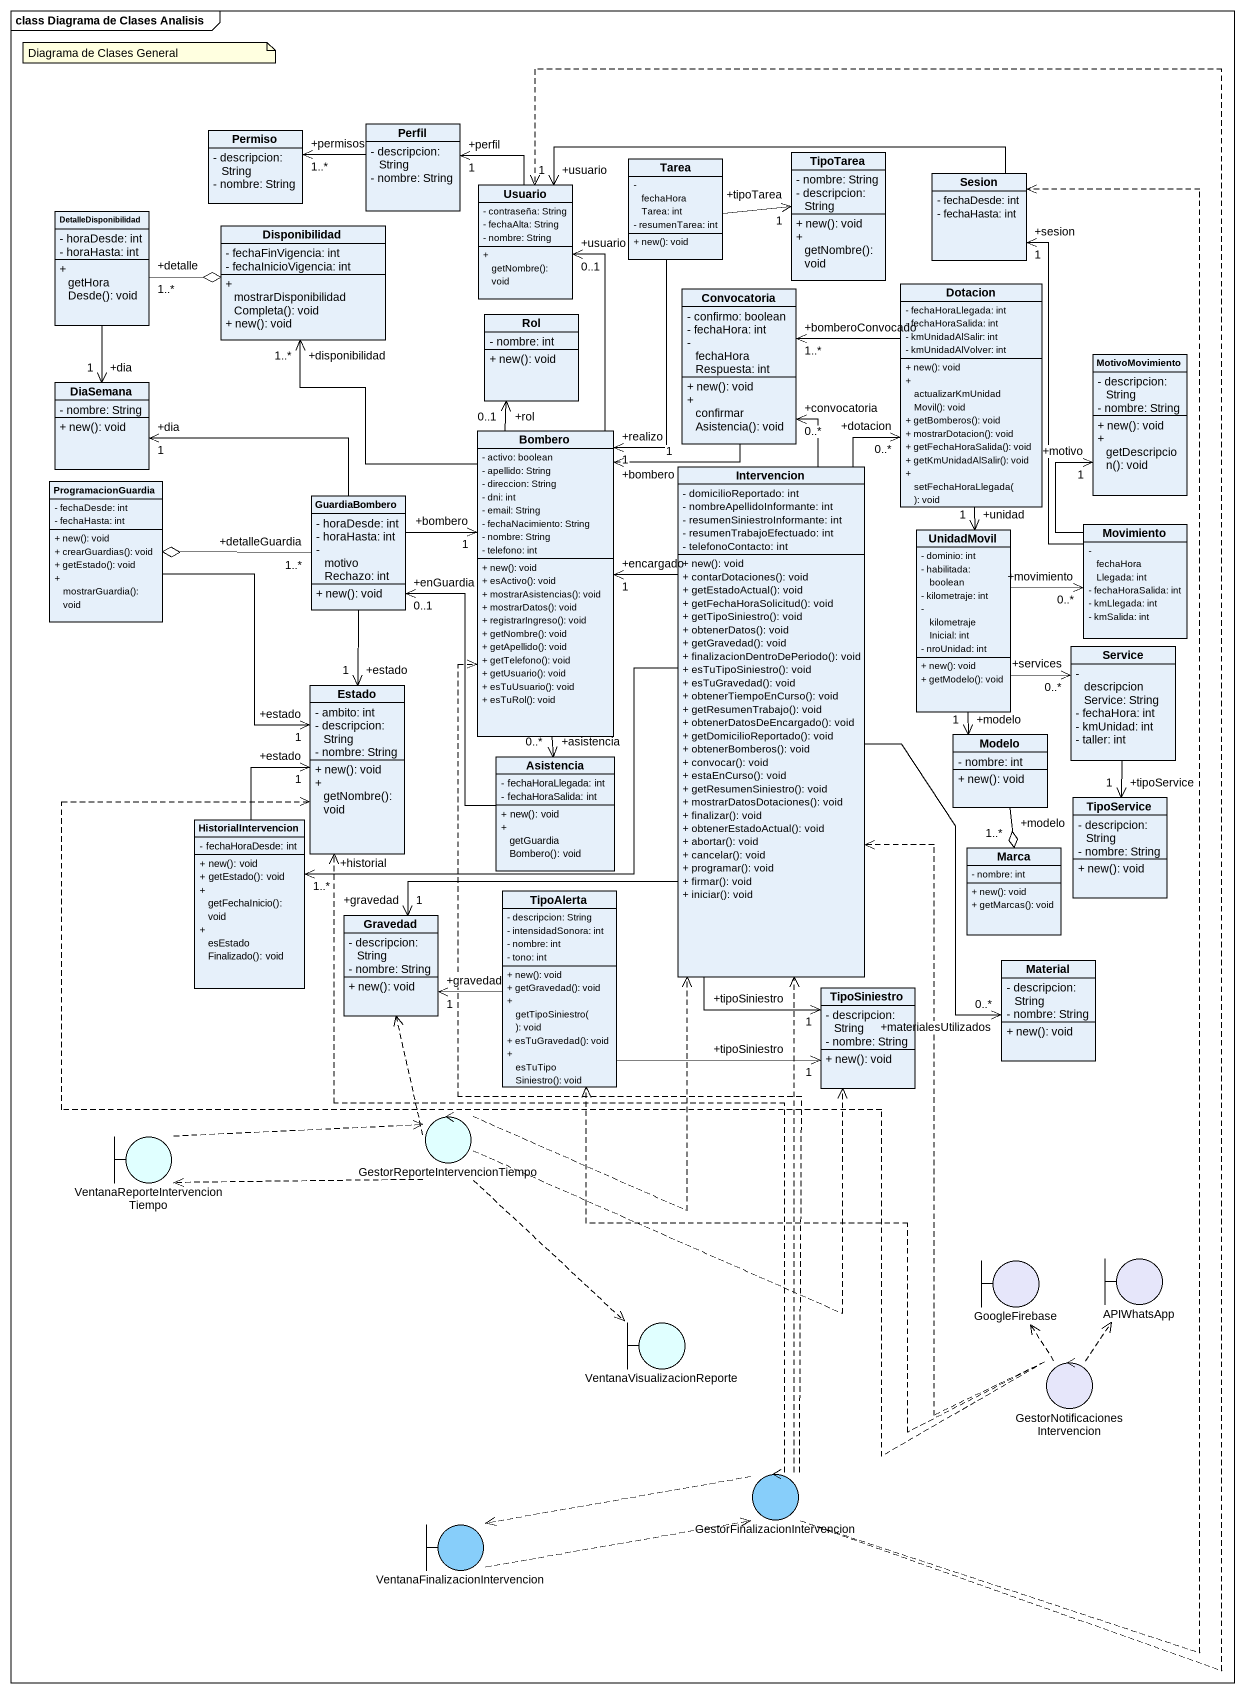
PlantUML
@startuml
mainframe class Diagrama de Clases Analisis
allowmixing
hide circle
hide empty members
skinparam classAttributeIconSize 0
class Permiso {
  - descripcion: String
  - nombre: String
}
class Perfil {
  - descripcion: String
  - nombre: String
}
class Tarea {
  - fechaHoraTarea: int
  - resumenTarea: int
  + new(): void
}
class TipoTarea {
  - nombre: String
  - descripcion: String
  + new(): void
  + getNombre(): void
}
class Usuario {
  - contraseña: String
  - fechaAlta: String
  - nombre: String
  + getNombre(): void
}
class Sesion {
  - fechaDesde: int
  - fechaHasta: int
}
class DetalleDisponibilidad {
  - horaDesde: int
  - horaHasta: int
  + getHoraDesde(): void
}
class Disponibilidad {
  - fechaFinVigencia: int
  - fechaInicioVigencia: int
  + mostrarDisponibilidadCompleta(): void
  + new(): void
}
class Convocatoria {
  - confirmo: boolean
  - fechaHora: int
  - fechaHoraRespuesta: int
  + new(): void
  + confirmarAsistencia(): void
}
class Dotacion {
  - fechaHoraLlegada: int
  - fechaHoraSalida: int
  - kmUnidadAlSalir: int
  - kmUnidadAlVolver: int
  + new(): void
  + actualizarKmUnidadMovil(): void
  + getBomberos(): void
  + mostrarDotacion(): void
  + getFechaHoraSalida(): void
  + getKmUnidadAlSalir(): void
  + setFechaHoraLlegada(): void
}
class Rol {
  - nombre: int
  + new(): void
}
class DiaSemana {
  - nombre: String
  + new(): void
}
class MotivoMovimiento {
  - descripcion: String
  - nombre: String
  + new(): void
  + getDescripcion(): void
}
class Bombero {
  - activo: boolean
  - apellido: String
  - direccion: String
  - dni: int
  - email: String
  - fechaNacimiento: String
  - nombre: String
  - telefono: int
  + new(): void
  + esActivo(): void
  + mostrarAsistencias(): void
  + mostrarDatos(): void
  + registrarIngreso(): void
  + getNombre(): void
  + getApellido(): void
  + getTelefono(): void
  + getUsuario(): void
  + esTuUsuario(): void
  + esTuRol(): void
}
class ProgramacionGuardia {
  - fechaDesde: int
  - fechaHasta: int
  + new(): void
  + crearGuardias(): void
  + getEstado(): void
  + mostrarGuardia(): void
}
class Intervencion {
  - domicilioReportado: int
  - nombreApellidoInformante: int
  - resumenSiniestroInformante: int
  - resumenTrabajoEfectuado: int
  - telefonoContacto: int
  + new(): void
  + contarDotaciones(): void
  + getEstadoActual(): void
  + getFechaHoraSolicitud(): void
  + getTipoSiniestro(): void
  + obtenerDatos(): void
  + getGravedad(): void
  + finalizacionDentroDePeriodo(): void
  + esTuTipoSiniestro(): void
  + esTuGravedad(): void
  + obtenerTiempoEnCurso(): void
  + getResumenTrabajo(): void
  + obtenerDatosDeEncargado(): void
  + getDomicilioReportado(): void
  + obtenerBomberos(): void
  + convocar(): void
  + estaEnCurso(): void
  + getResumenSiniestro(): void
  + mostrarDatosDotaciones(): void
  + finalizar(): void
  + obtenerEstadoActual(): void
  + abortar(): void
  + cancelar(): void
  + programar(): void
  + firmar(): void
  + iniciar(): void
}
class GuardiaBombero {
  - horaDesde: int
  - horaHasta: int
  - motivoRechazo: int
  + new(): void
}
class UnidadMovil {
  - dominio: int
  - habilitada: boolean
  - kilometraje: int
  - kilometrajeInicial: int
  - nroUnidad: int
  + new(): void
  + getModelo(): void
}
class Movimiento {
  - fechaHoraLlegada: int
  - fechaHoraSalida: int
  - kmLlegada: int
  - kmSalida: int
}
class Service {
  - descripcionService: String
  - fechaHora: int
  - kmUnidad: int
  - taller: int
}
class Estado {
  - ambito: int
  - descripcion: String
  - nombre: String
  + new(): void
  + getNombre(): void
}
class Asistencia {
  - fechaHoraLlegada: int
  - fechaHoraSalida: int
  + new(): void
  + getGuardiaBombero(): void
}
class Modelo {
  - nombre: int
  + new(): void
}
class HistorialIntervencion {
  - fechaHoraDesde: int
  + new(): void
  + getEstado(): void
  + getFechaInicio(): void
  + esEstadoFinalizado(): void
}
class TipoService {
  - descripcion: String
  - nombre: String
  + new(): void
}
class Marca {
  - nombre: int
  + new(): void
  + getMarcas(): void
}
class Gravedad {
  - descripcion: String
  - nombre: String
  + new(): void
}
class TipoAlerta {
  - descripcion: String
  - intensidadSonora: int
  - nombre: int
  - tono: int
  + new(): void
  + getGravedad(): void
  + getTipoSiniestro(): void
  + esTuGravedad(): void
  + esTuTipoSiniestro(): void
}
class Material {
  - descripcion: String
  - nombre: String
  + new(): void
}
class TipoSiniestro {
  - descripcion: String
  - nombre: String
  + new(): void
}
boundary "VentanaReporteIntervencionTiempo" as VentanaReporteIntervencionTi #E0FFFF
control "GestorReporteIntervencionTiempo" as GestorReporteIntervencionTie #E0FFFF
boundary GoogleFirebase #E6E6FA
boundary APIWhatsApp #E6E6FA
boundary VentanaVisualizacionReporte #E0FFFF
control "GestorNotificacionesIntervencion" as GestorNotificacionesInterven #E6E6FA
control "GestorFinalizacionIntervencion" as GestorFinalizacionIntervenci #87CEFA
boundary "VentanaFinalizacionIntervencion" as VentanaFinalizacionIntervenc #87CEFA
Perfil -left-> "+permisos\n1..*" Permiso
Tarea -right-> "+tipoTarea\n1" TipoTarea
Tarea --> "+realizo\n1" Bombero
Usuario -up-> "+perfil\n1" Perfil
Sesion -left-> "+usuario\n1" Usuario
DetalleDisponibilidad "+detalle\n1..*" -right-o Disponibilidad
DetalleDisponibilidad --> "+dia\n1" DiaSemana
Convocatoria --> "+bombero\n1" Bombero
Dotacion -left-> "+bomberoConvocado\n1..*" Convocatoria
Dotacion --> "+unidad\n1" UnidadMovil
Bombero -up-> "+usuario\n0..1" Usuario
Bombero -up-> "+disponibilidad\n1..*" Disponibilidad
Bombero -up-> "+rol\n0..1" Rol
Bombero --> "+asistencia\n0..*" Asistencia
ProgramacionGuardia --> "+estado\n1" Estado
Intervencion -up-> "+convocatoria\n0..*" Convocatoria
Intervencion -up-> "+dotacion\n0..*" Dotacion
Intervencion -up-> "+encargado\n1" Bombero
Intervencion -left-> "+historial\n1..*" HistorialIntervencion
Intervencion --> "+gravedad\n1" Gravedad
Intervencion --> "+materialesUtilizados\n0..*" Material
Intervencion --> "+tipoSiniestro\n1" TipoSiniestro
GuardiaBombero -left-> "+dia\n1" DiaSemana
GuardiaBombero -right-> "+bombero\n1" Bombero
GuardiaBombero "+detalleGuardia\n1..*" -left-o ProgramacionGuardia
GuardiaBombero --> "+estado\n1" Estado
UnidadMovil -right-> "+movimiento\n0..*" Movimiento
UnidadMovil -right-> "+services\n0..*" Service
UnidadMovil --> "+modelo\n1" Modelo
Movimiento -up-> "+sesion\n1" Sesion
Movimiento -up-> "+motivo\n1" MotivoMovimiento
Service --> "+tipoService\n1" TipoService
Asistencia -up-> "+enGuardia\n0..1" GuardiaBombero
Modelo "+modelo" --o "1..*" Marca
HistorialIntervencion -up-> "+estado\n1" Estado
TipoAlerta -left-> "+gravedad\n1" Gravedad
TipoAlerta -right-> "+tipoSiniestro\n1" TipoSiniestro
VentanaReporteIntervencionTi .right.> GestorReporteIntervencionTie
GestorReporteIntervencionTie .up.> Intervencion
GestorReporteIntervencionTie .up.> Gravedad
GestorReporteIntervencionTie .up.> TipoSiniestro
GestorReporteIntervencionTie .left.> VentanaReporteIntervencionTi
GestorReporteIntervencionTie .right.> VentanaVisualizacionReporte
GestorNotificacionesInterven .up.> Intervencion
GestorNotificacionesInterven .up.> Estado
GestorNotificacionesInterven .up.> TipoAlerta
GestorNotificacionesInterven .up.> GoogleFirebase
GestorNotificacionesInterven .up.> APIWhatsApp
GestorFinalizacionIntervenci .up.> Usuario
GestorFinalizacionIntervenci .up.> Sesion
GestorFinalizacionIntervenci .up.> Bombero
GestorFinalizacionIntervenci .up.> Intervencion
GestorFinalizacionIntervenci .up.> Estado
GestorFinalizacionIntervenci .left.> VentanaFinalizacionIntervenc
VentanaFinalizacionIntervenc .right.> GestorFinalizacionIntervenci
note as N1
  Diagrama de Clases General
end note
@enduml
